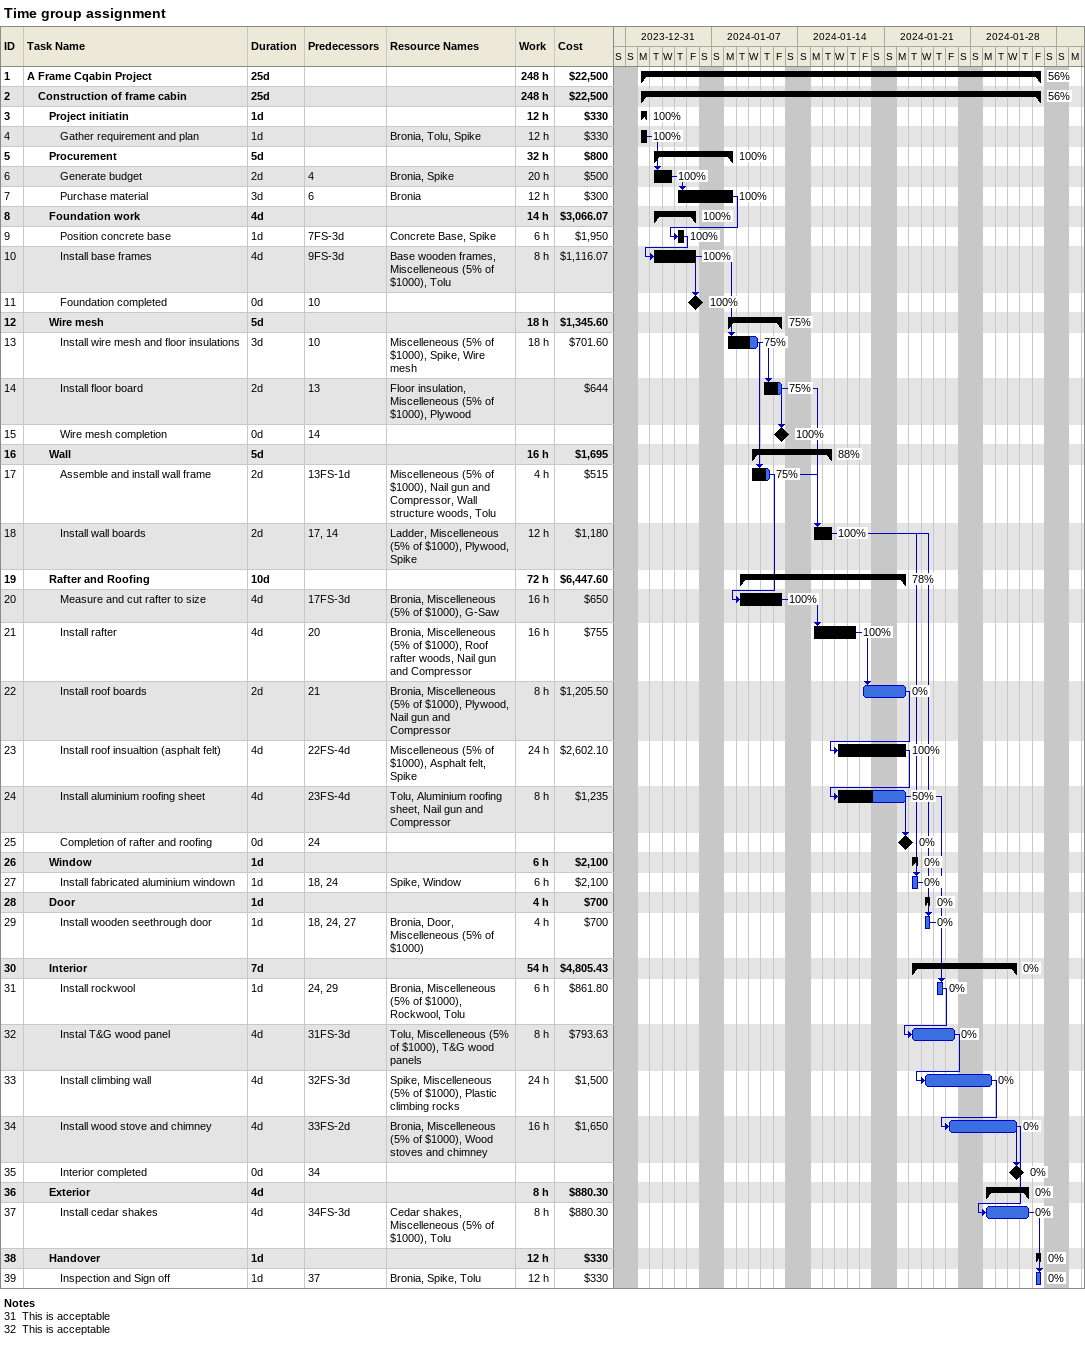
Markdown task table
Time group assignment

| ID | Level | Task | Duration | Start | Finish | Predecessors | Resources | % complete | Work (h) | Cost ($) |
|---|---|---|---|---|---|---|---|---|---|---|
| 1 | 1 | **A Frame Cqabin Project** | 25d | 2024-01-01 | 2024-02-02 |  |  | 56 | 248 | 22500 |
| 2 | 2 | **Construction of frame cabin** | 25d | 2024-01-01 | 2024-02-02 |  |  | 56 | 248 | 22500 |
| 3 | 3 | **Project initiatin** | 1d | 2024-01-01 | 2024-01-01 |  |  | 100 | 12 | 330 |
| 4 | 4 | Gather requirement and plan | 1d | 2024-01-01 | 2024-01-01 |  | Bronia, Tolu, Spike | 100 | 12 | 330 |
| 5 | 3 | **Procurement** | 5d | 2024-01-02 | 2024-01-08 |  |  | 100 | 32 | 800 |
| 6 | 4 | Generate budget | 2d | 2024-01-02 | 2024-01-03 | 4 | Bronia, Spike | 100 | 20 | 500 |
| 7 | 4 | Purchase material | 3d | 2024-01-04 | 2024-01-08 | 6 | Bronia | 100 | 12 | 300 |
| 8 | 3 | **Foundation work** | 4d | 2024-01-02 | 2024-01-05 |  |  | 100 | 14 | 3066.07 |
| 9 | 4 | Position concrete base | 1d | 2024-01-04 | 2024-01-04 | 7FS-3d | Concrete Base, Spike | 100 | 6 | 1950 |
| 10 | 4 | Install base frames | 4d | 2024-01-02 | 2024-01-05 | 9FS-3d | Base wooden frames, Miscelleneous (5% of $1000), Tolu | 100 | 8 | 1116.07 |
| 11 | 4 | Foundation completed | 0d | 2024-01-05 | 2024-01-05 | 10 |  | 100 |  |  |
| 12 | 3 | **Wire mesh** | 5d | 2024-01-08 | 2024-01-12 |  |  | 75 | 18 | 1345.60 |
| 13 | 4 | Install wire mesh and floor insulations | 3d | 2024-01-08 | 2024-01-10 | 10 | Miscelleneous (5% of $1000), Spike, Wire mesh | 75 | 18 | 701.60 |
| 14 | 4 | Install floor board | 2d | 2024-01-11 | 2024-01-12 | 13 | Floor insulation, Miscelleneous (5% of $1000), Plywood | 75 |  | 644 |
| 15 | 4 | Wire mesh completion | 0d | 2024-01-12 | 2024-01-12 | 14 |  | 100 |  |  |
| 16 | 3 | **Wall** | 5d | 2024-01-10 | 2024-01-16 |  |  | 88 | 16 | 1695 |
| 17 | 4 | Assemble and install wall frame | 2d | 2024-01-10 | 2024-01-11 | 13FS-1d | Miscelleneous (5% of $1000), Nail gun and Compressor, Wall structure woods, Tolu | 75 | 4 | 515 |
| 18 | 4 | Install wall boards | 2d | 2024-01-15 | 2024-01-16 | 17, 14 | Ladder, Miscelleneous (5% of $1000), Plywood, Spike | 100 | 12 | 1180 |
| 19 | 3 | **Rafter and Roofing** | 10d | 2024-01-09 | 2024-01-22 |  |  | 78 | 72 | 6447.60 |
| 20 | 4 | Measure and cut rafter to size | 4d | 2024-01-09 | 2024-01-12 | 17FS-3d | Bronia, Miscelleneous (5% of $1000), G-Saw | 100 | 16 | 650 |
| 21 | 4 | Install rafter | 4d | 2024-01-15 | 2024-01-18 | 20 | Bronia, Miscelleneous (5% of $1000), Roof rafter woods, Nail gun and Compressor | 100 | 16 | 755 |
| 22 | 4 | Install roof boards | 2d | 2024-01-19 | 2024-01-22 | 21 | Bronia, Miscelleneous (5% of $1000), Plywood, Nail gun and Compressor | 0 | 8 | 1205.50 |
| 23 | 4 | Install roof insualtion (asphalt felt) | 4d | 2024-01-17 | 2024-01-22 | 22FS-4d | Miscelleneous (5% of $1000), Asphalt felt, Spike | 100 | 24 | 2602.10 |
| 24 | 4 | Install aluminium roofing sheet | 4d | 2024-01-17 | 2024-01-22 | 23FS-4d | Tolu, Aluminium roofing sheet, Nail gun and Compressor | 50 | 8 | 1235 |
| 25 | 4 | Completion of rafter and roofing | 0d | 2024-01-22 | 2024-01-22 | 24 |  | 0 |  |  |
| 26 | 3 | **Window** | 1d | 2024-01-23 | 2024-01-23 |  |  | 0 | 6 | 2100 |
| 27 | 4 | Install fabricated aluminium windown | 1d | 2024-01-23 | 2024-01-23 | 18, 24 | Spike, Window | 0 | 6 | 2100 |
| 28 | 3 | **Door** | 1d | 2024-01-24 | 2024-01-24 |  |  | 0 | 4 | 700 |
| 29 | 4 | Install wooden seethrough door | 1d | 2024-01-24 | 2024-01-24 | 18, 24, 27 | Bronia, Door, Miscelleneous (5% of $1000) | 0 | 4 | 700 |
| 30 | 3 | **Interior** | 7d | 2024-01-23 | 2024-01-31 |  |  | 0 | 54 | 4805.43 |
| 31 | 4 | Install rockwool | 1d | 2024-01-25 | 2024-01-25 | 24, 29 | Bronia, Miscelleneous (5% of $1000), Rockwool, Tolu | 0 | 6 | 861.80 |
| 32 | 4 | Instal T&G wood panel | 4d | 2024-01-23 | 2024-01-26 | 31FS-3d | Tolu, Miscelleneous (5% of $1000), T&G wood panels | 0 | 8 | 793.63 |
| 33 | 4 | Install climbing wall | 4d | 2024-01-24 | 2024-01-29 | 32FS-3d | Spike, Miscelleneous (5% of $1000), Plastic climbing rocks | 0 | 24 | 1500 |
| 34 | 4 | Install wood stove and chimney | 4d | 2024-01-26 | 2024-01-31 | 33FS-2d | Bronia, Miscelleneous (5% of $1000), Wood stoves and chimney | 0 | 16 | 1650 |
| 35 | 4 | Interior completed | 0d | 2024-01-31 | 2024-01-31 | 34 |  | 0 |  |  |
| 36 | 3 | **Exterior** | 4d | 2024-01-29 | 2024-02-01 |  |  | 0 | 8 | 880.30 |
| 37 | 4 | Install cedar shakes | 4d | 2024-01-29 | 2024-02-01 | 34FS-3d | Cedar shakes, Miscelleneous (5% of $1000), Tolu | 0 | 8 | 880.30 |
| 38 | 3 | **Handover** | 1d | 2024-02-02 | 2024-02-02 |  |  | 0 | 12 | 330 |
| 39 | 4 | Inspection and Sign off | 1d | 2024-02-02 | 2024-02-02 | 37 | Bronia, Spike, Tolu | 0 | 12 | 330 |

Notes
- 31: This is acceptable
- 32: This is acceptable
